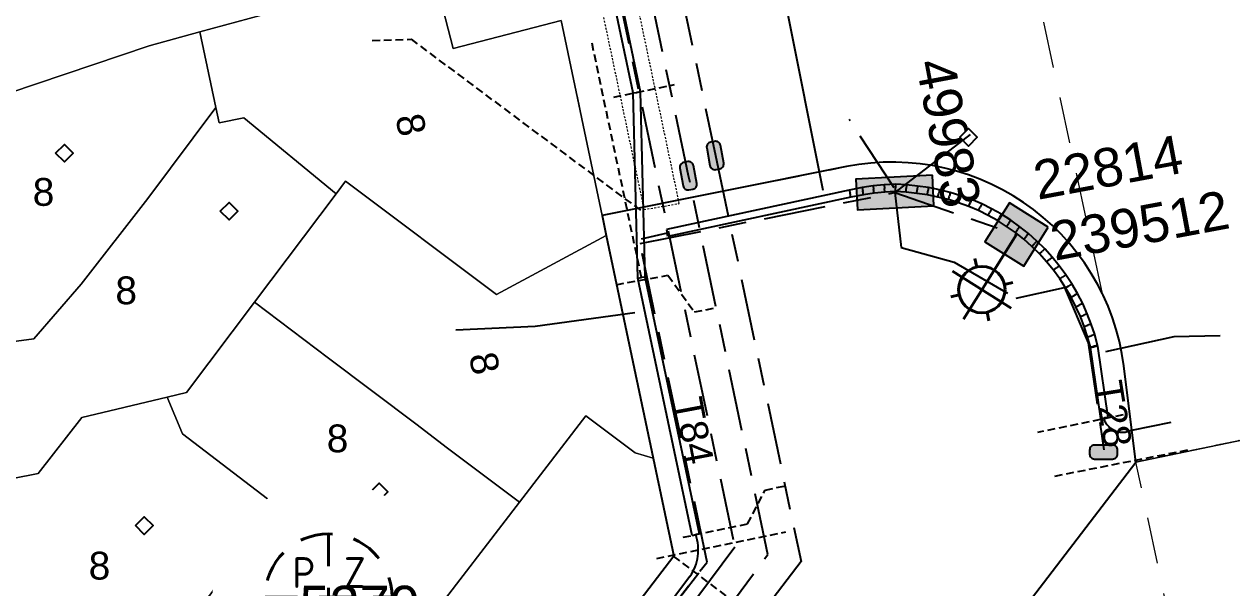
# Model space of a CAD drawing. Header units: metres. Extents: x 314590 to 317940, y 6263421 to 6264427.
# Drawn here: x 317478.3 to 317556.4, y 6264227.1 to 6264263.6 of the extents above; entities that cross this region are included whole.
import ezdxf
from ezdxf.enums import TextEntityAlignment as Align

# ---------------------------------------------------------------- set-up
doc = ezdxf.new("R2010")
doc.units = ezdxf.units.M
for name, pattern in [('Cable Exist UG', [8.2, 4, -1.2, 1.8, -1.2]), ('Dash', [5, 3, -2]), ('DASHED', [0.75, 0.5, -0.25]), ('HIDDEN', [0.375, 0.25, -0.125]), ('HIDDEN2', [0.1875, 0.125, -0.0625])]:
    doc.linetypes.add(name, pattern=pattern)
doc.layers.get('0').update_dxf_attribs({"color": 6})
for name, color, linetype, lineweight in [('Cadastre Buildings_SP_EXT', 9, 'Continuous', 5), ('Cadastre Easements_SP_EXT', 9, 'Continuous', 5), ('Cadastre Land Parcels_SP_EXT', 9, 'Continuous', 5), ('Cadastre Other Property_SP_EXT', 9, 'HIDDEN', 5)]:
    doc.layers.add(name, color=color, linetype=linetype, lineweight=lineweight)
for name, color, linetype in [('Duct_SP_EXT', 7, 'Continuous'), ('Equip_HV_EXT', 7, 'Continuous'), ('Equip_LV_EXT', 7, 'Continuous'), ('Equip_SL_EXT', 7, 'Continuous'), ('Equip_SP_SL_EXT', 7, 'Continuous'), ('Mains_HV_EXT', 7, 'Continuous'), ('Mains_LV_EXT', 7, 'Continuous'), ('Mains_LV_SL_EXT', 7, 'Continuous'), ('Mains_SL_EXT', 7, 'Continuous'), ('Services_SP_EXT', 7, 'Continuous'), ('SupportsUG_SP_LV_EXT', 7, 'Continuous'), ('SupportsUG_SP_LV_SL_EXT', 7, 'Continuous'), ('Trench_SP_EXT', 7, 'Continuous')]:
    doc.layers.add(name, color=color, linetype=linetype)
doc.layers.add('Features_HIDE', color=1, linetype='Continuous', plot=False)
doc.layers.add('UNKNOWN_FEATURES', color=1, linetype='DASHED', plot=False)
doc.styles.add('COLUMN_LABEL', font='arial.ttf')
doc.styles.add('iecARIAL', font='arial.ttf', dxfattribs={"height": 2})
doc.styles.add('IESYMBOL1', font='isocp.shx')
doc.styles.add('POLE_LABEL', font='arial.ttf')
doc.styles.add('SLCP_LABEL', font='arial.ttf', dxfattribs={"height": 3.5})
doc.styles.get("Standard").update_dxf_attribs({"font": 'arial.ttf'})

# ---------------------------------------------------------------- blocks, each defined once
blk = doc.blocks.new('COLUMN_EXT')
blk.add_hatch(color=256).paths.add_polyline_path([(-1.485, 1.485), (-1.485, -1.485), (1.485, -1.485), (1.485, 1.485)])
blk.add_lwpolyline([(-1.485, -1.485), (1.485, -1.485), (1.485, 1.485), (-1.485, 1.485)], close=True)
for tag, height, style, flags, p in [('ASSET_NUM', 2.5, 'COLUMN_LABEL', 8, (2, 2)), ('STRUCTURE_PLANT_NUMBER', 0.2, 'POLE_LABEL', 9, (1.813, 0.031)), ('STREET_CODE', 0.2, 'COLUMN_LABEL', 9, (1.813, -0.2))]:
    blk.add_attdef(tag, text='', height=height, dxfattribs=dict(style=style, flags=flags)).set_placement(p, align=Align.MIDDLE_LEFT)
at = {"flags": 9}
for tag, p in [('OWNED_BY', (1.813, -0.6)), ('STATE', (1.813, -0.8)), ('COLUMN_TYPE', (1.813, -0.4)), ('STREETNAME', (1.813, -1.6)), ('USAGE', (1.813, -1)), ('LEGEND', (1.813, -1.2)), ('LOCATION', (1.813, -1.4)), ('SUBURB', (1.813, -1.8)), ('NOTES', (1.813, -2))]:
    blk.add_attdef(tag, text='', height=0.2, dxfattribs=at).set_placement(p, align=Align.MIDDLE_LEFT)
at = {"flags": 1}
blk.add_attdef('Z', (1.813, -2.351), '', height=0.2, dxfattribs=at)
blk = doc.blocks.new('PILLAR_EXT')
blk.add_hatch(color=256).paths.add_polyline_path([(-2.475, 0.99), (-2.475, -0.99), (2.475, -0.99), (2.475, 0.99)])
blk.add_lwpolyline([(-2.475, -0.99), (2.475, -0.99), (2.475, 0.99), (-2.475, 0.99)], close=True)
at = {"style": 'iecARIAL', "flags": 8}
blk.add_attdef('ASSET_NUM', (1.5, 3.5), '', height=2.5, dxfattribs=at)
for tag, p, flags in [('OWNED_BY', (0, -0.2), 9), ('STATE', (0, -0.4), 9), ('SUPPORT_TYPE', (0, -0.6), 9), ('USAGE', (0, -0.8), 9), ('LEGEND', (0, -1), 9), ('LOCATION', (0, -1.2), 9), ('NOTES', (0, -1.4), 9), ('PARENT', (0, -1.6), 9), ('STREETNAME', (0, -1.8), 9), ('SUBURB', (0, -2), 1)]:
    blk.add_attdef(tag, p, '', height=0.2, dxfattribs=dict(flags=flags))
blk = doc.blocks.new('SL_LANTERN_EXT')
at = {"lineweight": 40}
for p, q in [((0, 1.968), (0, 6.468)), ((-1.459, 5.676), (-1.061, 5.278)), ((1.458, 5.676), (1.06, 5.278)), ((-2.25, 4.218), (2.25, 4.218)), ((-1.459, 2.759), (-1.061, 3.157)), ((1.458, 2.759), (1.06, 3.157)), ((0, 0), (0, 2.721))]:
    blk.add_line(p, q, dxfattribs=at)
blk.add_circle((0, 4.218), 1.5, dxfattribs=at)
at = {"style": 'iecARIAL', "flags": 8}
blk.add_attdef('ASSET_NUM', (1.5, 1.5), '', height=2.5, dxfattribs=at)
for tag, p, height, flags in [('CONSTRUCTED_VOLTAGE', (0.981, -0.653), 0.2, 9), ('CONTROL_TYPE', (0.981, -0.853), 0.2, 9), ('LNUMBER', (2.181, -3.253), 2.5, 8), ('OPERATING_VOLTAGE', (0.981, -1.653), 0.2, 9), ('LANTERN_PURPOSE', (0.981, -1.053), 0.2, 9), ('LANTERN_TYPE', (0.981, -1.253), 0.2, 9), ('NO_PHASES', (0.981, -1.453), 0.2, 9), ('ORIENTATION', (0.981, -1.853), 0.2, 9), ('OWNED_BY', (0.981, -2.053), 0.2, 9), ('STATE', (0.981, -2.253), 0.2, 9), ('USAGE', (0.981, -2.453), 0.2, 9), ('CEXIST', (0.981, -2.653), 0.2, 9), ('CNEW', (0.981, -2.853), 0.2, 9), ('CNUMBER', (0.981, -3.053), 0.2, 9), ('CREMOVE', (0.981, -3.253), 0.2, 9), ('CREPLACE', (0.981, -3.453), 0.2, 9), ('LKINGHEIGHT', (0.981, -3.653), 0.2, 9), ('LBRACKET', (0.981, -3.853), 0.2, 9), ('LBRACKETVOCAB', (0.981, -4.053), 0.2, 9), ('LCATEGORY', (0.981, -4.253), 0.2, 9), ('LCHARGE1', (0.981, -4.453), 0.2, 9), ('LCHARGE1PERCENT', (0.981, -4.653), 0.2, 9), ('LCHARGE2', (0.981, -4.853), 0.2, 9), ('LCHARGE2PERCENT', (0.981, -5.053), 0.2, 9), ('LCHARGE3', (0.981, -5.253), 0.2, 9), ('LCHARGE3PERCENT', (0.981, -5.453), 0.2, 9), ('LEXIST', (0.981, -5.653), 0.2, 9), ('LLAMP', (0.981, -5.853), 0.2, 9), ('LLAMPVOCAB', (0.981, -6.053), 0.2, 9), ('LMAST', (0.981, -6.253), 0.2, 9), ('LMASTVOCAB', (0.981, -6.453), 0.2, 9), ('LNEW', (0.981, -6.653), 0.2, 9), ('LANTNUMBER', (0.981, -6.853), 0.2, 9), ('LOUTREACH', (0.981, -7.253), 0.2, 9), ('LOUTREACHVOCAB', (0.981, -7.453), 0.2, 9), ('LRATECODE', (0.981, -7.653), 0.2, 9), ('LREMOVE', (0.981, -7.853), 0.2, 9), ('LREPLACE', (0.981, -8.053), 0.2, 9), ('LTYPE', (0.981, -8.253), 0.2, 9), ('LTYPEVOCAB', (0.981, -8.453), 0.2, 9), ('LEGEND', (0.981, -8.653), 0.2, 9), ('STREETNAME', (0.981, -9.253), 0.2, 9), ('SUBURB', (0.981, -9.453), 0.2, 1), ('LOCATION', (0.981, -8.853), 0.2, 9), ('NOTES', (0.981, -9.053), 0.2, 9)]:
    blk.add_attdef(tag, p, '', height=height, dxfattribs=dict(flags=flags))
blk = doc.blocks.new('CCP_EXT')
at = {"flags": 9}
for tag, p in [('USAGE', (0, -1.2)), ('LEGEND', (0, -1.4)), ('LIFE_SUPPORT', (0, -1.6)), ('STATE', (0, -1.8)), ('NOTES', (0, -2))]:
    blk.add_attdef(tag, text='', height=0.2, dxfattribs=at).set_placement(p, align=Align.MIDDLE_LEFT)
blk.add_wipeout([(0, 0.566), (0.566, 0), (0, -0.566), (-0.566, 0)])
blk.add_lwpolyline([(-0.566, 0), (0, 0.566), (0.566, 0), (0, -0.566), (-0.566, 0)])
at = {"flags": 1}
blk.add_attdef('Z', (0, 0), '', height=0.2, dxfattribs=at)
at = {"flags": 9}
for tag, p in [('CCP_TYPE', (0, 0)), ('OPERATING_VOLTAGE', (0, -0.6)), ('ORIENTATION', (0, -0.8)), ('CONSTRUCTED_VOLTAGE', (0, -0.2)), ('NO_PHASES', (0, -0.4)), ('OWNED_BY', (0, -1))]:
    blk.add_attdef(tag, text='', height=0.2, dxfattribs=at).set_placement(p, align=Align.MIDDLE_LEFT)
blk = doc.blocks.new('LV_STJ_EXT')
h = blk.add_hatch(color=256)
edge = h.paths.add_edge_path()
edge.add_ellipse((-0.586, 0.131), major_axis=(0.226, 0.226), ratio=1, start_angle=44.99996, end_angle=135)
edge.add_line((-0.906, 0.131), (-0.906, -0.131))
edge.add_ellipse((-0.586, -0.131), major_axis=(0.226, 0.226), ratio=1, start_angle=134.99996, end_angle=225)
edge.add_line((-0.586, -0.451), (0.586, -0.451))
edge.add_ellipse((0.586, -0.131), major_axis=(-0.226, 0.226), ratio=1, start_angle=134.99996, end_angle=225)
edge.add_line((0.906, -0.131), (0.906, 0.131))
edge.add_ellipse((0.586, 0.131), major_axis=(-0.226, 0.226), ratio=1, start_angle=224.99996, end_angle=315)
edge.add_line((0.586, 0.451), (-0.586, 0.451))
blk.add_lwpolyline([(-0.906, 0.131), (-0.906, -0.131, 0.414214), (-0.586, -0.451), (0.586, -0.451, 0.414214), (0.906, -0.131), (0.906, 0.131, 0.414214), (0.586, 0.451), (-0.586, 0.451, 0.414214)], format="xyb", close=True)
at = {"flags": 1}
blk.add_attdef('Z', (0, 0), '', height=0.2, dxfattribs=at)
at = {"flags": 9}
for tag, p in [('ORIENTATION', (0, 0)), ('USAGE', (0, -0.2)), ('LEGEND', (0, -0.4)), ('NOTES', (0, -0.6))]:
    blk.add_attdef(tag, text='', height=0.2, dxfattribs=at).set_placement(p, align=Align.MIDDLE_LEFT)
blk = doc.blocks.new('HV_STJ_EXT')
h = blk.add_hatch(color=256)
edge = h.paths.add_edge_path()
edge.add_ellipse((-0.586, 0.131), major_axis=(0.226, 0.226), ratio=1, start_angle=44.99996, end_angle=135)
edge.add_line((-0.906, 0.131), (-0.906, -0.131))
edge.add_ellipse((-0.586, -0.131), major_axis=(0.226, 0.226), ratio=1, start_angle=134.99996, end_angle=225)
edge.add_line((-0.586, -0.451), (0.586, -0.451))
edge.add_ellipse((0.586, -0.131), major_axis=(-0.226, 0.226), ratio=1, start_angle=134.99996, end_angle=225)
edge.add_line((0.906, -0.131), (0.906, 0.131))
edge.add_ellipse((0.586, 0.131), major_axis=(-0.226, 0.226), ratio=1, start_angle=224.99996, end_angle=315)
edge.add_line((0.586, 0.451), (-0.586, 0.451))
blk.add_lwpolyline([(-0.906, 0.131), (-0.906, -0.131, 0.414214), (-0.586, -0.451), (0.586, -0.451, 0.414214), (0.906, -0.131), (0.906, 0.131, 0.414214), (0.586, 0.451), (-0.586, 0.451, 0.414214)], format="xyb", close=True)
for tag, flags, p in [('ORIENTATION', 9, (1.5, 0)), ('Z', 1, (1.5, -0.8)), ('USAGE', 9, (1.5, -0.2)), ('LEGEND', 9, (1.5, -0.4)), ('NOTES', 9, (1.5, -0.6))]:
    blk.add_attdef(tag, text='', height=0.2, dxfattribs=dict(flags=flags)).set_placement(p, align=Align.MIDDLE_LEFT)
blk = doc.blocks.new('SLCP_ZELL_EXT')
blk.add_wipeout([(-0.236, 7.5), (-0.706, 7.47), (-1.174, 7.411), (-1.637, 7.323), (-2.093, 7.206), (-2.542, 7.06), (-2.98, 6.887), (-3.407, 6.686), (-3.82, 6.459), (-4.218, 6.206), (-4.599, 5.929), (-4.962, 5.629), (-5.306, 5.306), (-5.629, 4.962), (-5.929, 4.599), (-6.206, 4.218), (-6.459, 3.82), (-6.686, 3.407), (-6.887, 2.98), (-7.06, 2.542), (-7.206, 2.093), (-7.323, 1.637), (-7.411, 1.174), (-7.47, 0.706), (-7.5, 0.236), (-7.5, -0.236), (-7.47, -0.706), (-7.411, -1.174), (-7.323, -1.637), (-7.206, -2.093), (-7.06, -2.542), (-6.887, -2.98), (-6.686, -3.407), (-6.459, -3.82), (-6.206, -4.218), (-5.929, -4.599), (-5.629, -4.962), (-5.306, -5.306), (-4.962, -5.629), (-4.599, -5.929), (-4.218, -6.206), (-3.82, -6.459), (-3.407, -6.686), (-2.98, -6.887), (-2.542, -7.06), (-2.093, -7.206), (-1.637, -7.323), (-1.174, -7.411), (-0.706, -7.47), (-0.236, -7.5), (0.236, -7.5), (0.706, -7.47), (1.174, -7.411), (1.637, -7.323), (2.093, -7.206), (2.542, -7.06), (2.98, -6.887), (3.407, -6.686), (3.82, -6.459), (4.218, -6.206), (4.599, -5.929), (4.962, -5.629), (5.306, -5.306), (5.629, -4.962), (5.929, -4.599), (6.206, -4.218), (6.459, -3.82), (6.686, -3.407), (6.887, -2.98), (7.06, -2.542), (7.206, -2.093), (7.323, -1.637), (7.411, -1.174), (7.47, -0.706), (7.5, -0.236), (7.5, 0.236), (7.47, 0.706), (7.411, 1.174), (7.323, 1.637), (7.206, 2.093), (7.06, 2.542), (6.887, 2.98), (6.686, 3.407), (6.459, 3.82), (6.206, 4.218), (5.929, 4.599), (5.629, 4.962), (5.306, 5.306), (4.962, 5.629), (4.599, 5.929), (4.218, 6.206), (3.82, 6.459), (3.407, 6.686), (2.98, 6.887), (2.542, 7.06), (2.093, 7.206), (1.637, 7.323), (1.174, 7.411), (0.706, 7.47), (0.236, 7.5)])
at = {"linetype": 'Dash', "lineweight": 40, "ltscale": 0.7}
for p, q in [((0, 4.109), (0, -4.109)), ((-4.109, 0), (4.109, 0))]:
    blk.add_line(p, q, dxfattribs=at)
blk.add_circle((0, 0), 4.109, dxfattribs=at)
at = {"lineweight": 40, "style": 'IESYMBOL1'}
for s, p in [('P', (-1.604, 0)), ('Z', (1.702, 0)), ('60', (-1.612, -3.312))]:
    blk.add_text(s, height=2, dxfattribs=at).set_placement(p, align=Align.BOTTOM_CENTER)
at = {"style": 'SLCP_LABEL'}
for tag, height, flags, p in [('ASSET_NUM', 2.5, 8, (2, 2)), ('STREET_CODE', 0.2, 9, (0, -0.2))]:
    blk.add_attdef(tag, text='', height=height, dxfattribs=dict(at, flags=flags)).set_placement(p, align=Align.MIDDLE_LEFT)
at = {"flags": 1}
blk.add_attdef('Z', (0, 0), '', height=0.2, dxfattribs=at)
at = {"flags": 9}
for tag, p in [('CONSTRUCTED_VOLTAGE', (0, -0.4)), ('CONTROL_TYPE', (0, -0.6)), ('NO_PHASES', (0, -0.8)), ('OPERATING_VOLTAGE', (0, -1)), ('ORIENTATION', (0, -1.2)), ('OWNED_BY', (0, -1.4)), ('USAGE', (0, -1.6)), ('STATE', (0, -2)), ('LOCATION', (0, -1.8)), ('NOTES', (0, -2.2))]:
    blk.add_attdef(tag, text='', height=0.2, dxfattribs=at).set_placement(p, align=Align.MIDDLE_LEFT)

msp = doc.modelspace()

# ---------------------------------------------------------------- linework, layer by layer
at = {"layer": 'Cadastre Easements_SP_EXT', "linetype": 'Dash'}
msp.add_lwpolyline([(317623.449, 6263996.569), (317588.614, 6264048.229), (317586.625, 6264056.923), (317584.988, 6264064.15), (317583.08, 6264073.538), (317580.092, 6264088.236), (317577.104, 6264102.936), (317574.116, 6264117.635), (317570.729, 6264134.295), (317567.74, 6264148.994), (317564.751, 6264163.693), (317561.961, 6264178.407), (317555.955, 6264208.17), (317555.746, 6264209.154), (317550.174, 6264235.255), (317528.03, 6264206.302), (317525.592, 6264203.044), (317555.526, 6264056.197), (317559.577, 6264036.375)], dxfattribs=at)
at = {"layer": 'Cadastre Land Parcels_SP_EXT', "linetype": 'Continuous'}
for points in [[(317455.43, 6264144.392), (317520.282, 6264229.16), (317518.947, 6264235.52), (317517.801, 6264235.852), (317514.606, 6264238.249), (317510.305, 6264232.668), (317504.394, 6264224.938), (317506.439, 6264223.357), (317497.318, 6264211.486), (317492.824, 6264214.904), (317489.368, 6264210.357), (317479.775, 6264216.9), (317475.355, 6264219.914), (317473.166, 6264222.205), (317471.823, 6264225.049), (317469.984, 6264232.711), (317468.176, 6264241.371), (317465.714, 6264253.162), (317466.404, 6264255.472), (317486.36, 6264262.206), (317489.65, 6264263.106), (317503.987, 6264267.015)], [(317504.873, 6264266.472), (317506.032, 6264262.038), (317513.005, 6264263.834)], [(317568.285, 6264239.04), (317550.174, 6264235.255), (317528.03, 6264206.302), (317559.553, 6264051.415)]]:
    msp.add_lwpolyline(points, dxfattribs=at)
for points in [[(317513.005, 6264263.834), (317506.032, 6264262.038), (317504.873, 6264266.472), (317503.987, 6264267.015), (317489.65, 6264263.106), (317490.678, 6264258.21), (317490.887, 6264257.22), (317492.49, 6264257.544), (317498.453, 6264252.625), (317499.066, 6264253.445), (317508.834, 6264246.097), (317515.925, 6264249.922), (317515.652, 6264251.224), (317513.005, 6264263.834)], [(317490.678, 6264258.21), (317489.65, 6264263.106), (317486.36, 6264262.206), (317466.404, 6264255.472), (317465.714, 6264253.162), (317468.176, 6264241.371), (317474.201, 6264242.609), (317478.908, 6264243.247), (317481.971, 6264246.765), (317486.275, 6264252.312), (317490.678, 6264258.21)], [(317498.453, 6264252.625), (317492.49, 6264257.544), (317490.887, 6264257.22), (317490.678, 6264258.21), (317486.275, 6264252.312), (317481.971, 6264246.765), (317478.908, 6264243.247), (317474.201, 6264242.609), (317468.176, 6264241.371), (317469.984, 6264232.711), (317479.178, 6264234.527), (317482.01, 6264238.145), (317487.532, 6264239.455), (317488.773, 6264239.759), (317493.179, 6264245.618), (317498.453, 6264252.625)], [(317510.305, 6264232.668), (317514.606, 6264238.249), (317517.801, 6264235.852), (317518.947, 6264235.52), (317515.925, 6264249.922), (317508.834, 6264246.097), (317499.066, 6264253.445), (317498.453, 6264252.625), (317493.179, 6264245.618), (317497.96, 6264241.984), (317503.604, 6264237.743), (317505.652, 6264236.166), (317510.305, 6264232.668)], [(317504.394, 6264224.938), (317510.305, 6264232.668), (317505.652, 6264236.165), (317503.604, 6264237.743), (317497.96, 6264241.984), (317493.179, 6264245.618), (317488.773, 6264239.759), (317487.532, 6264239.455), (317488.524, 6264237.089), (317494.757, 6264232.326), (317501.622, 6264227.079), (317504.394, 6264224.938)], [(317494.757, 6264232.326), (317488.524, 6264237.089), (317487.532, 6264239.455), (317482.01, 6264238.145), (317479.178, 6264234.527), (317469.984, 6264232.711), (317471.823, 6264225.049), (317473.166, 6264222.205), (317475.355, 6264219.914), (317479.775, 6264216.9), (317483.723, 6264222.055), (317485.362, 6264220.797), (317486.929, 6264222.84), (317487.199, 6264222.633), (317491.476, 6264228.206), (317494.757, 6264232.326)], [(317504.394, 6264224.938), (317501.622, 6264227.079), (317494.757, 6264232.326), (317491.476, 6264228.206), (317487.199, 6264222.633), (317486.929, 6264222.84), (317485.362, 6264220.797), (317483.723, 6264222.055), (317479.775, 6264216.9), (317489.368, 6264210.357), (317492.824, 6264214.904), (317497.318, 6264211.486), (317506.439, 6264223.357), (317504.394, 6264224.938)]]:
    msp.add_lwpolyline(points, close=True, dxfattribs=at)
at = {"layer": 'Cadastre Other Property_SP_EXT', "linetype": 'HIDDEN2'}
msp.add_lwpolyline([(317568.285, 6264239.04), (317550.174, 6264235.255), (317528.03, 6264206.302), (317559.554, 6264051.423)], dxfattribs=at)
at = {"layer": 'Duct_SP_EXT'}
for p, q in [((317517.66, 6264259.159), (317516.457, 6264264.886)), ((317518.138, 6264259.215), (317516.927, 6264264.985)), ((317517.66, 6264259.159), (317517.899, 6264259.187)), ((317517.963, 6264247.171), (317517.66, 6264259.159)), ((317518.138, 6264259.215), (317517.899, 6264259.187)), ((317518.442, 6264247.227), (317518.138, 6264259.215)), ((317533.184, 6264253.136), (317532.472, 6264253.034)), ((317533.899, 6264253.206), (317533.184, 6264253.136)), ((317533.184, 6264253.136), (317533.213, 6264252.898)), ((317534.628, 6264253.25), (317533.899, 6264253.206)), ((317533.899, 6264253.206), (317533.918, 6264252.967)), ((317534.628, 6264253.25), (317534.627, 6264253.009)), ((317535.348, 6264253.199), (317534.628, 6264253.25)), ((317535.348, 6264253.199), (317535.327, 6264252.96)), ((317536.058, 6264253.126), (317535.348, 6264253.199)), ((317536.058, 6264253.126), (317536.029, 6264252.888)), ((317536.768, 6264253.022), (317536.058, 6264253.126)), ((317531.639, 6264252.87), (317519.813, 6264250.319)), ((317531.736, 6264252.4), (317519.914, 6264249.85)), ((317532.472, 6264253.034), (317531.639, 6264252.87)), ((317531.639, 6264252.87), (317531.687, 6264252.635)), ((317531.736, 6264252.4), (317531.687, 6264252.635)), ((317532.552, 6264252.56), (317531.736, 6264252.4)), ((317532.472, 6264253.034), (317532.512, 6264252.797)), ((317532.552, 6264252.56), (317532.512, 6264252.797)), ((317533.241, 6264252.66), (317532.552, 6264252.56)), ((317533.241, 6264252.66), (317533.213, 6264252.898)), ((317533.937, 6264252.728), (317533.241, 6264252.66)), ((317533.937, 6264252.728), (317533.918, 6264252.967)), ((317534.625, 6264252.769), (317533.937, 6264252.728)), ((317534.625, 6264252.769), (317534.627, 6264253.009)), ((317535.306, 6264252.72), (317534.625, 6264252.769)), ((317535.306, 6264252.72), (317535.327, 6264252.96)), ((317535.999, 6264252.65), (317535.306, 6264252.72)), ((317535.999, 6264252.65), (317536.029, 6264252.888)), ((317536.687, 6264252.548), (317535.999, 6264252.65)), ((317536.687, 6264252.548), (317536.728, 6264252.785)), ((317537.37, 6264252.415), (317536.687, 6264252.548)), ((317536.768, 6264253.022), (317536.728, 6264252.785)), ((317537.473, 6264252.884), (317536.768, 6264253.022)), ((317537.37, 6264252.415), (317537.421, 6264252.649)), ((317538.044, 6264252.248), (317537.37, 6264252.415)), ((317537.473, 6264252.884), (317537.421, 6264252.649)), ((317538.171, 6264252.711), (317537.473, 6264252.884)), ((317538.044, 6264252.248), (317538.108, 6264252.48)), ((317538.171, 6264252.711), (317538.108, 6264252.48)), ((317538.86, 6264252.503), (317538.171, 6264252.711)), ((317538.86, 6264252.503), (317538.784, 6264252.275)), ((317539.537, 6264252.258), (317538.86, 6264252.503)), ((317538.709, 6264252.047), (317538.044, 6264252.248)), ((317538.709, 6264252.047), (317538.784, 6264252.275)), ((317539.361, 6264251.812), (317538.709, 6264252.047)), ((317539.361, 6264251.812), (317539.449, 6264252.035)), ((317539.998, 6264251.538), (317539.361, 6264251.812)), ((317539.537, 6264252.258), (317539.449, 6264252.035)), ((317540.199, 6264251.974), (317539.537, 6264252.258)), ((317539.998, 6264251.538), (317540.098, 6264251.756)), ((317540.62, 6264251.23), (317539.998, 6264251.538)), ((317540.199, 6264251.974), (317540.098, 6264251.756)), ((317540.844, 6264251.655), (317540.199, 6264251.974)), ((317540.844, 6264251.655), (317540.732, 6264251.443)), ((317541.471, 6264251.301), (317540.844, 6264251.655)), ((317540.62, 6264251.23), (317540.732, 6264251.443)), ((317541.224, 6264250.889), (317540.62, 6264251.23)), ((317541.224, 6264250.889), (317541.348, 6264251.095)), ((317541.81, 6264250.516), (317541.224, 6264250.889)), ((317541.471, 6264251.301), (317541.348, 6264251.095)), ((317542.079, 6264250.915), (317541.471, 6264251.301)), ((317542.079, 6264250.915), (317541.945, 6264250.715)), ((317542.666, 6264250.497), (317542.079, 6264250.915)), ((317519.813, 6264250.319), (317519.863, 6264250.084)), ((317519.914, 6264249.85), (317519.863, 6264250.084)), ((317541.81, 6264250.516), (317541.945, 6264250.715)), ((317542.376, 6264250.114), (317541.81, 6264250.516)), ((317542.376, 6264250.114), (317542.521, 6264250.305)), ((317542.918, 6264249.681), (317542.376, 6264250.114)), ((317542.666, 6264250.497), (317542.521, 6264250.305)), ((317543.228, 6264250.048), (317542.666, 6264250.497)), ((317543.228, 6264250.048), (317543.073, 6264249.864)), ((317543.766, 6264249.568), (317543.228, 6264250.048)), ((317542.918, 6264249.681), (317543.073, 6264249.864)), ((317543.437, 6264249.218), (317542.918, 6264249.681)), ((317543.437, 6264249.218), (317543.601, 6264249.393)), ((317543.93, 6264248.729), (317543.437, 6264249.218)), ((317543.766, 6264249.568), (317543.601, 6264249.393)), ((317544.277, 6264249.061), (317543.766, 6264249.568)), ((317543.93, 6264248.729), (317544.104, 6264248.895)), ((317544.398, 6264248.214), (317543.93, 6264248.729)), ((317544.277, 6264249.061), (317544.104, 6264248.895)), ((317544.762, 6264248.528), (317544.277, 6264249.061)), ((317544.762, 6264248.528), (317544.58, 6264248.371)), ((317545.217, 6264247.97), (317544.762, 6264248.528)), ((317544.398, 6264248.214), (317544.58, 6264248.371)), ((317544.838, 6264247.676), (317544.398, 6264248.214)), ((317544.838, 6264247.676), (317545.027, 6264247.823)), ((317545.249, 6264247.115), (317544.838, 6264247.676)), ((317545.217, 6264247.97), (317545.027, 6264247.823)), ((317545.643, 6264247.389), (317545.217, 6264247.97)), ((317517.963, 6264247.171), (317518.202, 6264247.199)), ((317521.477, 6264230.515), (317517.963, 6264247.171)), ((317518.442, 6264247.227), (317518.202, 6264247.199)), ((317521.947, 6264230.614), (317518.442, 6264247.227)), ((317545.249, 6264247.115), (317545.446, 6264247.252)), ((317545.63, 6264246.534), (317545.249, 6264247.115)), ((317545.643, 6264247.389), (317545.446, 6264247.252)), ((317546.038, 6264246.787), (317545.643, 6264247.389)), ((317545.63, 6264246.534), (317545.834, 6264246.661)), ((317545.979, 6264245.934), (317545.63, 6264246.534)), ((317546.038, 6264246.787), (317545.834, 6264246.661)), ((317545.979, 6264245.934), (317546.19, 6264246.049)), ((317546.4, 6264246.164), (317546.038, 6264246.787)), ((317546.4, 6264246.164), (317546.19, 6264246.049)), ((317546.73, 6264245.523), (317546.4, 6264246.164)), ((317546.297, 6264245.316), (317545.979, 6264245.934)), ((317546.297, 6264245.316), (317546.513, 6264245.419)), ((317546.581, 6264244.681), (317546.297, 6264245.316)), ((317546.73, 6264245.523), (317546.513, 6264245.419)), ((317547.024, 6264244.866), (317546.73, 6264245.523)), ((317546.581, 6264244.681), (317546.802, 6264244.773)), ((317546.831, 6264244.032), (317546.581, 6264244.681)), ((317547.024, 6264244.866), (317546.802, 6264244.773)), ((317547.283, 6264244.193), (317547.024, 6264244.866)), ((317546.831, 6264244.032), (317547.057, 6264244.112)), ((317547.046, 6264243.37), (317546.831, 6264244.032)), ((317547.283, 6264244.193), (317547.057, 6264244.112)), ((317547.507, 6264243.507), (317547.283, 6264244.193)), ((317547.046, 6264243.37), (317547.276, 6264243.439)), ((317547.228, 6264242.696), (317547.046, 6264243.37)), ((317547.507, 6264243.507), (317547.276, 6264243.439)), ((317547.695, 6264242.811), (317547.507, 6264243.507)), ((317547.228, 6264242.696), (317547.461, 6264242.754)), ((317547.232, 6264242.678), (317547.228, 6264242.696)), ((317547.232, 6264242.678), (317547.469, 6264242.722)), ((317547.911, 6264238.084), (317547.232, 6264242.678)), ((317547.695, 6264242.811), (317547.461, 6264242.754)), ((317547.705, 6264242.766), (317547.469, 6264242.722)), ((317547.705, 6264242.766), (317547.695, 6264242.811)), ((317548.386, 6264238.154), (317547.705, 6264242.766)), ((317547.911, 6264238.084), (317548.148, 6264238.119)), ((317548.386, 6264238.154), (317548.148, 6264238.119)), ((317521.477, 6264230.515), (317521.712, 6264230.564)), ((317521.947, 6264230.614), (317521.712, 6264230.564))]:
    msp.add_line(p, q, dxfattribs=at)
at = {"layer": 'Duct_SP_EXT', "linetype": 'Continuous'}
for points in [[(317528.923, 6264273.963), (317528.97, 6264271.442), (317527.551, 6264264.75), (317529.927, 6264252.861)], [(317506.188, 6264243.819), (317511.329, 6264244.054), (317517.767, 6264244.946)], [(317555.622, 6264243.424), (317552.621, 6264243.366), (317548.216, 6264242.4)]]:
    msp.add_lwpolyline(points, dxfattribs=at)
at = {"layer": 'Mains_HV_EXT', "linetype": 'Cable Exist UG'}
for points in [[(317521.249, 6264253.795), (317494.979, 6264378.558), (317497.602, 6264388.279), (317499.905, 6264397.161), (317499.905, 6264397.161), (317503.952, 6264397.855)], [(317501.412, 6264395.56), (317501.198, 6264394.547), (317500.91, 6264393.144), (317500.91, 6264393.144), (317497.034, 6264378.505), (317522.981, 6264255.108)]]:
    msp.add_lwpolyline(points, dxfattribs=at)
at = {"layer": 'Mains_LV_EXT', "linetype": 'Cable Exist UG'}
msp.add_lwpolyline([(317534.593, 6264252.704), (317534.991, 6264249.153), (317538.42, 6264248.191), (317542.438, 6264245.859), (317545.547, 6264246.55), (317547.091, 6264242.971), (317548.097, 6264236.029)], dxfattribs=at)
at = {"layer": 'Mains_LV_SL_EXT', "linetype": 'Cable Exist UG'}
msp.add_lwpolyline([(317534.593, 6264252.704), (317542.456, 6264249.992)], dxfattribs=at)
at = {"layer": 'Trench_SP_EXT', "linetype": 'Cable Exist UG'}
for points in [[(317534.547, 6264253.005), (317531.629, 6264257.43)], [(317519.863, 6264250.084), (317518.172, 6264249.697)], [(317549.907, 6264237.326), (317552.462, 6264237.854)], [(317521.336, 6264227.859), (317520.268, 6264226.461)]]:
    msp.add_lwpolyline(points, dxfattribs=at)
for points in [[(317548.098, 6264238.059, 0.443773), (317549.87, 6264237.318)], [(317521.336, 6264227.859, 0.238795), (317521.712, 6264230.564)]]:
    msp.add_lwpolyline(points, format="xyb", dxfattribs=at)
at = {"layer": 'UNKNOWN_FEATURES'}
for points in [[(317500.795, 6264262.557), (317503.304, 6264262.627), (317518.206, 6264251.501)], [(317518.202, 6264247.199), (317514.958, 6264262.573)], [(317516.408, 6264258.879), (317520.339, 6264259.691)], [(317516.561, 6264246.741), (317519.909, 6264247.35), (317521.626, 6264244.974), (317522.997, 6264245.249)], [(317549.346, 6264238.317), (317543.805, 6264237.172)], [(317553.504, 6264236.027), (317544.746, 6264234.303)], [(317520.899, 6264230.396), (317525.056, 6264231.255), (317526.204, 6264233.447), (317527.488, 6264233.723)], [(317519.184, 6264229.021), (317527.545, 6264230.748)], [(317520.255, 6264229.16), (317525.398, 6264225.309), (317531.033, 6264225.384), (317533.584, 6264223.434)]]:
    msp.add_lwpolyline(points, dxfattribs=at)

# ---------------------------------------------------------------- block references
at = {"layer": 'Equip_HV_EXT'}
for p, rotation in [((317522.967, 6264255.105), 100.4077112723244), ((317521.232, 6264253.791), 100.4374753580232)]:
    msp.add_blockref('HV_STJ_EXT', p, dxfattribs=dict(at, rotation=rotation))
at = {"layer": 'Equip_LV_EXT'}
msp.add_blockref('LV_STJ_EXT', (317548.083, 6264235.91), dxfattribs=at)
at = {"layer": 'Equip_SP_SL_EXT'}
ref = msp.add_blockref('SL_LANTERN_EXT', (317542.456, 6264249.992), dxfattribs=dict(at, rotation=147.8376392321905))
ref.add_attrib('ASSET_NUM', '22814', dxfattribs={"layer": '0', "height": 2.5, "rotation": 10.56735, "style": 'iecARIAL'}).set_placement((317543.956, 6264251.492), align=Align.BOTTOM_LEFT)
at = {"layer": 'SupportsUG_SP_LV_EXT'}
ref = msp.add_blockref('PILLAR_EXT', (317534.593, 6264252.704), dxfattribs=dict(at, rotation=182.944764164407))
ref.add_attrib('ASSET_NUM', '49983', dxfattribs={"layer": '0', "height": 2.5, "rotation": 280.65718, "style": 'iecARIAL'}).set_placement((317536.093, 6264256.204), align=Align.BOTTOM_CENTER)
at = {"layer": 'SupportsUG_SP_LV_SL_EXT'}
ref = msp.add_blockref('COLUMN_EXT', (317542.456, 6264249.992), dxfattribs=dict(at, rotation=147.8376392321905))
ref.add_attrib('ASSET_NUM', '239512', dxfattribs={"layer": '0', "height": 2.5, "rotation": 10.56735, "style": 'COLUMN_LABEL'}).set_placement((317544.456, 6264250.742), align=Align.TOP_LEFT)

# ---------------------------------------------------------------- texts
at = {"layer": 'Cadastre Land Parcels_SP_EXT'}
for rotation, p in [(281.91455, (317502.272, 6264257.596)), (281.9137, (317507.028, 6264242.157))]:
    msp.add_text('8', height=1.8, rotation=rotation, dxfattribs=at).set_placement(p)
for p in [(317478.834, 6264251.846), (317484.18, 6264245.475), (317497.846, 6264235.893), (317482.453, 6264227.657)]:
    msp.add_text('8', height=1.8, dxfattribs=at).set_placement(p)
at = {"layer": 'Mains_LV_EXT'}
for s, rotation, p in [('T28', 279.17468, (317547.47, 6264240.375)), ('T84', 280.69429, (317520.32, 6264239.262))]:
    msp.add_text(s, height=1.8, rotation=rotation, dxfattribs=at).set_placement(p)

# ---------------------------------------------------------------- next in the draw order: block references
at = {"layer": 'Services_SP_EXT'}
for p in [(317539.352, 6264256.283), (317480.885, 6264255.255), (317491.531, 6264251.498), (317501.237, 6264233.337), (317486.051, 6264231.146)]:
    msp.add_blockref('CCP_EXT', p, dxfattribs=at)

# ---------------------------------------------------------------- next in the draw order: linework, layer by layer
at = {"layer": 'Cadastre Buildings_SP_EXT', "linetype": 'Continuous'}
msp.add_lwpolyline([(317513.005, 6264263.834), (317515.652, 6264251.224), (317531.462, 6264254.381), (317532.249, 6264254.516), (317533.042, 6264254.61), (317533.839, 6264254.662), (317534.638, 6264254.671), (317535.436, 6264254.639), (317536.231, 6264254.565), (317537.023, 6264254.446), (317537.806, 6264254.288), (317538.579, 6264254.089), (317539.341, 6264253.848), (317540.089, 6264253.568), (317540.821, 6264253.249), (317541.536, 6264252.89), (317542.23, 6264252.495), (317542.902, 6264252.064), (317543.551, 6264251.598), (317544.174, 6264251.099), (317544.77, 6264250.566), (317545.338, 6264250.003), (317545.873, 6264249.41), (317546.378, 6264248.792), (317546.849, 6264248.146), (317547.284, 6264247.476), (317547.685, 6264246.786), (317548.012, 6264246.143), (317548.047, 6264246.073), (317548.372, 6264245.343), (317548.658, 6264244.597), (317548.902, 6264243.838), (317549.109, 6264243.064), (317549.273, 6264242.282), (317549.395, 6264241.493), (317550.174, 6264235.255), (317568.285, 6264239.04)], dxfattribs=at)
at = {"layer": 'Cadastre Easements_SP_EXT', "linetype": 'Dash'}
msp.add_lwpolyline([(317513.005, 6264263.834), (317515.652, 6264251.224), (317531.462, 6264254.381), (317532.249, 6264254.516), (317533.042, 6264254.61), (317533.839, 6264254.662), (317534.638, 6264254.671), (317535.436, 6264254.639), (317536.231, 6264254.565), (317537.023, 6264254.446), (317537.806, 6264254.288), (317538.579, 6264254.089), (317539.341, 6264253.848), (317540.089, 6264253.568), (317540.821, 6264253.249), (317541.536, 6264252.89), (317542.23, 6264252.495), (317542.902, 6264252.064), (317543.551, 6264251.598), (317544.174, 6264251.099), (317544.77, 6264250.566), (317545.338, 6264250.003), (317545.873, 6264249.41), (317546.378, 6264248.792), (317546.849, 6264248.146), (317547.284, 6264247.476), (317547.685, 6264246.786), (317548.012, 6264246.143), (317529.736, 6264330.781)], dxfattribs=at)
at = {"layer": 'Cadastre Other Property_SP_EXT', "linetype": 'HIDDEN2'}
msp.add_lwpolyline([(317518.362, 6264251.607), (317520.648, 6264251.993), (317493.915, 6264379.283), (317497.108, 6264391.714), (317494.929, 6264391.267), (317491.658, 6264378.538), (317518.362, 6264251.607)], close=True, dxfattribs=at)
at = {"layer": 'Features_HIDE', "linetype": 'Continuous'}
msp.add_lwpolyline([(317528.03, 6264206.302), (317550.174, 6264235.255), (317549.395, 6264241.493), (317549.273, 6264242.282), (317549.109, 6264243.064), (317548.902, 6264243.838), (317548.658, 6264244.597), (317548.372, 6264245.343), (317548.047, 6264246.073), (317548.012, 6264246.143), (317547.685, 6264246.786), (317547.284, 6264247.476), (317546.849, 6264248.146), (317546.378, 6264248.792), (317545.873, 6264249.41), (317545.338, 6264250.003), (317544.769, 6264250.566), (317544.174, 6264251.099), (317543.551, 6264251.598), (317542.902, 6264252.064), (317542.23, 6264252.495), (317541.536, 6264252.89), (317540.821, 6264253.249), (317540.089, 6264253.568), (317539.341, 6264253.848), (317538.579, 6264254.089), (317537.806, 6264254.288), (317537.023, 6264254.446), (317536.231, 6264254.564), (317535.436, 6264254.639), (317534.638, 6264254.671), (317533.839, 6264254.662), (317533.042, 6264254.61), (317532.249, 6264254.516), (317531.462, 6264254.381), (317515.652, 6264251.224), (317515.925, 6264249.922), (317518.947, 6264235.52), (317520.282, 6264229.16), (317455.43, 6264144.392)], dxfattribs=at)
at = {"layer": 'Services_SP_EXT'}
msp.add_lwpolyline([(317539.454, 6264256.467), (317534.593, 6264252.704)], dxfattribs=at)

# ---------------------------------------------------------------- next in the draw order: block references
at = {"layer": 'Equip_SL_EXT'}
ref = msp.add_blockref('SLCP_ZELL_EXT', (317497.969, 6264226.507), dxfattribs=at)
ref.add_attrib('ASSET_NUM', '5270', dxfattribs={"layer": '0', "height": 2.5, "style": 'SLCP_LABEL'}).set_placement((317499.969, 6264227.257), align=Align.TOP_CENTER)

# ---------------------------------------------------------------- next in the draw order: linework, layer by layer
at = {"layer": 'Features_HIDE', "linetype": 'Cable Exist UG'}
for points in [[(317522.981, 6264255.108), (317528.519, 6264228.817), (317525.776, 6264225.213), (317533.901, 6264218.916), (317533.901, 6264218.916), (317525.637, 6264208.112), (317523.2, 6264204.854), (317499.802, 6264174.23), (317488.267, 6264159.13), (317476.731, 6264144.031), (317472.48, 6264138.469), (317468.874, 6264133.809), (317467.359, 6264135.067), (317467.359, 6264135.067), (317382.729, 6264024.644)], [(317380.905, 6264025.551), (317466.968, 6264137.807), (317468.525, 6264136.594), (317470.891, 6264139.683), (317475.141, 6264145.245), (317486.677, 6264160.344), (317498.213, 6264175.444), (317499.124, 6264176.636), (317499.124, 6264176.636), (317521.604, 6264206.06), (317524.042, 6264209.318), (317531.105, 6264218.553), (317523.989, 6264224.068), (317523.064, 6264224.817), (317523.064, 6264224.817), (317526.376, 6264229.286), (317521.249, 6264253.795)]]:
    msp.add_lwpolyline(points, dxfattribs=at)
at = {"layer": 'Mains_HV_EXT', "linetype": 'Cable Exist UG'}
msp.add_lwpolyline([(317497.227, 6264394.86), (317492.924, 6264378.611), (317524.234, 6264229.754), (317511.711, 6264212.857)], dxfattribs=at)
at = {"layer": 'Mains_LV_EXT', "linetype": 'Cable Exist UG'}
msp.add_lwpolyline([(317504.775, 6264216.752), (317512.613, 6264216.063), (317522.439, 6264228.784), (317518.117, 6264249.404), (317534.593, 6264252.704)], dxfattribs=at)
at = {"layer": 'Mains_SL_EXT', "linetype": 'Cable Exist UG'}
msp.add_lwpolyline([(317497.979, 6264226.517), (317511.895, 6264215.255), (317522.439, 6264228.784), (317518.117, 6264249.404), (317534.593, 6264252.704), (317542.456, 6264249.992)], dxfattribs=at)

doc.saveas('drawing.dxf')
